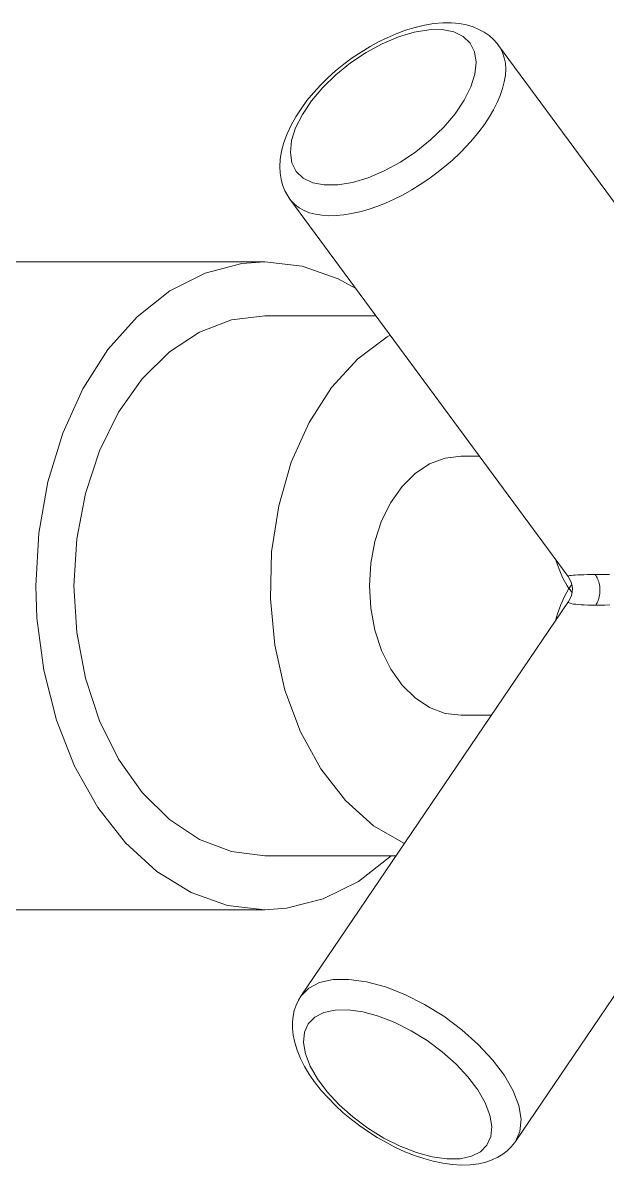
# Model space of a CAD drawing. Header units: inches. Extents: x 2 to 116, y 2 to 108.
# Drawn here: x 2.3421 to 2.3691, y 17.8626 to 17.9155 of the extents above; entities that cross this region are included whole.
import ezdxf

# ---------------------------------------------------------------- set-up
doc = ezdxf.new("R2010")
doc.units = ezdxf.units.IN
doc.header["$MEASUREMENT"] = 0
doc.layers.add('14 LOUÇAS - METAIS - BANCADAS', color=252, linetype='Continuous', lineweight=9)

# ---------------------------------------------------------------- blocks, each defined once
blk = doc.blocks.new('CUBA COZ. 02')
at = {"layer": '14 LOUÇAS - METAIS - BANCADAS', "ltscale": 3.5}
for p, q in [((-0.07426166134268897, 0.07492781852897679), (-0.09253547968660314, 0.08732443874760065)), ((-0.1075442704936904, 0.0870310444443021), (-0.1250210649611745, 0.07414980094017665)), ((-0.1005170661535431, 0.07883164471240889), (-0.1005157246474937, 0.07905053554759434)), ((-0.1005164103085008, 0.0786289357838541), (-0.1005170661535431, 0.07883164471240889)), ((-0.1005157246474937, 0.07905053554759434), (-0.1005126049069531, 0.07928530688377577)), ((-0.1001139179618349, 0.07880790915896796), (-0.1000376712654543, 0.07882421454087307)), ((-0.1000376712654543, 0.07882421454087307), (-0.09995923937253792, 0.07883631842150862)), ((-0.09995923937253792, 0.07883631842150862), (-0.09987910476343131, 0.07884386518890096)), ((-0.09987910476343131, 0.07884386518890096), (-0.0997977826150418, 0.07884649994775828)), ((-0.0997977826150418, 0.07884649994775828), (-0.09971668662160482, 0.07884405953382156)), ((-0.09971668662160482, 0.07884405953382156), (-0.09963674064715633, 0.07883682328247232)), ((-0.09963674064715633, 0.07883682328247232), (-0.09955844760224863, 0.0788251323597251)), ((-0.09955844760224863, 0.0788251323597251), (-0.09948231039766142, 0.07880932793068496)), ((-0.0991100221092438, 0.07930602457190616), (-0.0991047936713585, 0.07907132964965058)), ((-0.0991047936713585, 0.07907132964965058), (-0.09910221669224484, 0.07885244425870042)), ((-0.09910221669224484, 0.07885244425870042), (-0.09910250059124337, 0.07864966429951892)), ((-0.1005164970104033, 0.07843796037923312), (-0.1005164102996332, 0.07862893578931107)), ((-0.1005148879482931, 0.07826072409807239), (-0.1005164970104033, 0.07843796037923312)), ((-0.1005164103030438, 0.07862893578567309), (-0.1004702379043465, 0.07866056538568955)), ((-0.1004702379043465, 0.07866056538568955), (-0.1004196858452815, 0.07869061962037449)), ((-0.1004196858452815, 0.07869061962037449), (-0.1003651166208783, 0.07871883131474533)), ((-0.1003651166208783, 0.07871883131474533), (-0.1003068927254844, 0.07874493329154575)), ((-0.1003068927254844, 0.07874493329154575), (-0.100245376653902, 0.07876865837533842)), ((-0.100245376653902, 0.07876865837533842), (-0.1001809309011605, 0.07878973938977651)), ((-0.1001809309011605, 0.07878973938977651), (-0.1001139179618349, 0.07880790915896796)), ((-0.09948231039766142, 0.07880932793068496), (-0.09940883194394701, 0.0787897511600022)), ((-0.09940883194394701, 0.0787897511600022), (-0.09933851515143033, 0.07876674321323662)), ((-0.09933851515143033, 0.07876674321323662), (-0.09927301810034805, 0.07874113641082658)), ((-0.09927301810034805, 0.07874113641082658), (-0.09921153235950442, 0.07871287218222278)), ((-0.09921153235950442, 0.07871287218222278), (-0.0991545343758844, 0.0786822737413786)), ((-0.0991545343758844, 0.0786822737413786), (-0.09910250059692771, 0.07864966430088316)), ((-0.09910279988253023, 0.0784586857753311), (-0.09910565641030189, 0.078281384026468)), ((-0.09910250060011094, 0.0786496643031569), (-0.09910279988253023, 0.0784586857753311)), ((-0.1005117547315422, 0.07809779428407637), (-0.1005148879482931, 0.07826072409807239)), ((-0.1005072474433746, 0.07794974060243476), (-0.1005117547315422, 0.07809779428407637)), ((-0.100501493195452, 0.07781713323902295), (-0.1005072474433746, 0.07794974060243476)), ((-0.1004945947104261, 0.07770054100092239), (-0.100501493195452, 0.07781713323902295)), ((-0.09912802768053552, 0.07783726882144038), (-0.09913968019964159, 0.07772040461759389)), ((-0.09911840327640675, 0.07797010164222229), (-0.09912802768053552, 0.07783726882144038)), ((-0.09911090553691793, 0.07811833132291213), (-0.09911840327640675, 0.07797010164222229)), ((-0.09910565641030189, 0.078281384026468), (-0.09911090553691793, 0.07811833132291213)), ((-0.117901385000323, 0.0644900826596313), (-0.1004225879187288, 0.07737280218725573)), ((-0.1004866289240454, 0.07760052932098915), (-0.1004945947104261, 0.07770054100092239)), ((-0.100477645617957, 0.07751765818375134), (-0.1004866289240454, 0.07760052932098915)), ((-0.1004676660909354, 0.07745247995990212), (-0.100477645617957, 0.07751765818375134)), ((-0.1004566818744479, 0.07740553716848808), (-0.1004676660909354, 0.07745247995990212)), ((-0.1004446535018815, 0.07737736016406416), (-0.1004566818744479, 0.07740553716848808)), ((-0.1004315093409787, 0.07736846475654602), (-0.1004446535018815, 0.07737736016406416)), ((-0.1004247192263392, 0.07737123132847046), (-0.1004315093409787, 0.07736846475654602)), ((-0.1000000000010459, 0.07732346498141851), (-0.1003886246708134, 0.0771180451647524)), ((-0.100052080302703, 0.0775368295876433), (-0.1000596727105858, 0.07754128810120164)), ((-0.1000165186237609, 0.0775140910918708), (-0.100052080302703, 0.0775368295876433)), ((-0.09998076091073926, 0.07748826475472015), (-0.1000165186237609, 0.0775140910918708)), ((-0.1000000011804332, 0.07732346619968666), (-0.09987562891160451, 0.07739617426432233)), ((-0.09994514369486751, 0.07745971122039919), (-0.09998076091073926, 0.07748826475472015)), ((-0.09990999977821957, 0.07742885647940057), (-0.09994514369486751, 0.07745971122039919)), ((-0.09987562891228663, 0.07739617433617241), (-0.09990999977821957, 0.07742885647940057)), ((-0.09984152127026391, 0.07742954646755607), (-0.09987562891228663, 0.07739617433617241)), ((-0.09947626531220521, 0.07718621254389291), (-0.09987561854632077, 0.0773961744139342)), ((-0.09980642572713805, 0.077461226068408), (-0.09984152127026391, 0.07742954646755607)), ((-0.09977061782728924, 0.07749071796615681), (-0.09980642572713805, 0.077461226068408)), ((-0.09973442402383625, 0.07751757322148478), (-0.09977061782728924, 0.07749071796615681)), ((-0.09969818920217222, 0.0775414065028599), (-0.09973442402383625, 0.07751757322148478)), ((-0.09967439848514914, 0.07755532969122214), (-0.09969818920217222, 0.0775414065028599)), ((-0.09927405101097975, 0.07739510536111993), (-0.08099838683233429, 0.0649972329620141)), ((-0.0992657817480449, 0.07739001411528079), (-0.0992718542061084, 0.07739361510493836)), ((-0.0992499460514864, 0.0773857869726271), (-0.0992657817480449, 0.07739001411528079)), ((-0.0992267194114902, 0.07739521559096829), (-0.0992499460514864, 0.0773857869726271)), ((-0.09920549359344477, 0.07742388011547519), (-0.0992267194114902, 0.07739521559096829)), ((-0.09918619987524835, 0.07747126679396388), (-0.09920549359344477, 0.07742388011547519)), ((-0.099168800393727, 0.07753684640556457), (-0.09918619987524835, 0.07747126679396388)), ((-0.0991532870239098, 0.07762007667406579), (-0.099168800393727, 0.07753684640556457)), ((-0.09913968019964159, 0.07772040461759389), (-0.0991532870239098, 0.07762007667406579)), ((-0.1011438570562859, 0.07681381654992947), (-0.1012039517063386, 0.07679510123625732)), ((-0.1007703980264978, 0.07694843452827627), (-0.1011438570562859, 0.07681381654992947)), ((-0.1003886246708134, 0.0771180451647524), (-0.1007703980264978, 0.07694843452827627)), ((-0.09908493713646749, 0.0770138712532571), (-0.09947626531220521, 0.07718621254389291)), ((-0.09870318710636639, 0.07687820963201375), (-0.09908493713646749, 0.0770138712532571)), ((-0.09838532059302452, 0.07679053165747973), (-0.09870318710636639, 0.07687820963201375)), ((-0.07592846703528267, 0.0750869928483553), (-0.07529631607189913, 0.07519232674985687)), ((-0.07529631607189913, 0.07519232674985687), (-0.07473507364511534, 0.0751387557952512)), ((-0.07473507364511534, 0.0751387557952512), (-0.07426179282197154, 0.07492790771129876)), ((-0.0773270933166259, 0.07441714354399664), (-0.07661231894826415, 0.07482595460805896)), ((-0.07661231894826415, 0.07482595460805896), (-0.07592846703528267, 0.0750869928483553)), ((-0.07426179282197154, 0.07492790771129876), (-0.07426166134268897, 0.07492781852897679)), ((-0.0742081165133186, 0.07489032029343434), (-0.07426166134268897, 0.07492781852897679)), ((-0.07402034396841373, 0.07473828558295281), (-0.0742081165133186, 0.07489032029343434)), ((-0.07382975907603395, 0.07454364084560439), (-0.07402034396841373, 0.07473828558295281)), ((-0.1251042334922658, 0.07408552083688846), (-0.1252991543522057, 0.07390833106546779)), ((-0.1250209857148548, 0.0741498593461074), (-0.1251042334922658, 0.07408552083688846)), ((-0.1250210688447169, 0.07414979807799682), (-0.1249051249567401, 0.07422751939202499)), ((-0.1249051249567401, 0.07422751939202499), (-0.1246886282604009, 0.07433749938036271)), ((-0.1246886282604009, 0.07433749938036271), (-0.1244522335493912, 0.07441654445756285)), ((-0.1244522335493912, 0.07441654445756285), (-0.1241973982760101, 0.07446416728453187)), ((-0.1241973982760101, 0.07446416728453187), (-0.1239256935843969, 0.07448007425091419)), ((-0.1239256935843969, 0.07448007425091419), (-0.1236387946244122, 0.07446416728453187)), ((-0.1236387946244122, 0.07446416728453187), (-0.1233384702234162, 0.07441654445756285)), ((-0.1233384702234162, 0.07441654445756285), (-0.1230265719811996, 0.07433749938036271)), ((-0.1230265719811996, 0.07433749938036271), (-0.1227050228542339, 0.07422751939202499)), ((-0.1227050228542339, 0.07422751939202499), (-0.1223758052999528, 0.07408728255632013)), ((-0.1223758052999528, 0.07408728255632013), (-0.1220409490535985, 0.07391765347938417)), ((-0.07805107208332629, 0.073872981173281), (-0.0773270933166259, 0.07441714354399664)), ((-0.07367306103265037, 0.07434164611004235), (-0.07382975907603395, 0.07454364084560439)), ((-0.0735323826752392, 0.07411256189016058), (-0.07367306103265037, 0.07434164611004235)), ((-0.073409627409319, 0.07385338900394345), (-0.0735323826752392, 0.07411256189016058)), ((-0.1254735648535643, 0.07370958222281843), (-0.1256281059067987, 0.07348829253896838)), ((-0.1252991543522057, 0.07390833106546779), (-0.1254735648535643, 0.07370958222281843)), ((-0.1220409490535985, 0.07391765347938417), (-0.1217025186156206, 0.07371967798098922)), ((-0.1217025186156206, 0.07371967798098922), (-0.1213626005221613, 0.0734945766457713)), ((-0.09399949983003353, 0.07241033508080363), (-0.09399949983003353, 0.07381694744208289)), ((-0.07876225751965649, 0.07321000159390678), (-0.07805107208332629, 0.073872981173281)), ((-0.07606014282055185, 0.07352594175063132), (-0.07665578291880593, 0.07318530261045453)), ((-0.07549027695085897, 0.07374343422907259), (-0.07606014282055185, 0.07352594175063132)), ((-0.0749635003955973, 0.07383117164772557), (-0.07549027695085897, 0.07374343422907259)), ((-0.07449581899345503, 0.07378648814892586), (-0.0749635003955973, 0.07383117164772557)), ((-0.07410144300729371, 0.0736107414181788), (-0.07449581899345503, 0.07378648814892586)), ((-0.07379235531652739, 0.07330927138309562), (-0.07410144300729371, 0.0736107414181788)), ((-0.07330780816619153, 0.07356129274512568), (-0.073409627409319, 0.07385338900394345)), ((-0.07323101873885207, 0.07323519362989828), (-0.07330780816619153, 0.07356129274512568)), ((-0.1257626318670191, 0.07324265797160479), (-0.1258761018680161, 0.07297020408259414)), ((-0.1256281059067987, 0.07348829253896838), (-0.1257626318670191, 0.07324265797160479)), ((-0.124718362141266, 0.07303627077089914), (-0.125120055853813, 0.07283456760660556)), ((-0.1242387370766664, 0.07310955126513363), (-0.124718362141266, 0.07303627077089914)), ((-0.1236957538244496, 0.07305218249894097), (-0.1242387370766664, 0.07310955126513363)), ((-0.1231059106560224, 0.0728659075930409), (-0.1236957538244496, 0.07305218249894097)), ((-0.1213626005221613, 0.0734945766457713), (-0.1210232904813893, 0.0732437372989807)), ((-0.1210232904813893, 0.0732437372989807), (-0.1206866804523088, 0.07296870644768205)), ((-0.1060005001700119, 0.07326161085347849), (-0.1060005001700119, 0.07241033508080363)), ((-0.07943904061630747, 0.07244834910534337), (-0.07876225751965649, 0.07321000159390678)), ((-0.07665578291880593, 0.07318530261045453), (-0.0772590990225126, 0.07273186695738332)), ((-0.07357794747690605, 0.07289123813779952), (-0.07379235531652739, 0.07330927138309562)), ((-0.07318043007626329, 0.07283799886954512), (-0.07323101873885207, 0.07323519362989828)), ((-0.1259664438523487, 0.07266819795086121), (-0.126030544700825, 0.07233451954971315)), ((-0.1258761018680161, 0.07297020408259414), (-0.1259664438523487, 0.07266819795086121)), ((-0.1254316129538893, 0.07251057042140019), (-0.1256435669372422, 0.07207412370553357)), ((-0.125120055853813, 0.07283456760660556), (-0.1254316129538893, 0.07251057042140019)), ((-0.1224871296576566, 0.07255638641618134), (-0.1231059106560224, 0.0728659075930409)), ((-0.1218582121764484, 0.07213302361287788), (-0.1224871296576566, 0.07255638641618134)), ((-0.1206866804523088, 0.07296870644768205), (-0.1203548457478973, 0.07267117974924986)), ((-0.1203548457478973, 0.07267117974924986), (-0.1200298322391973, 0.07235299155445318)), ((-0.0772590990225126, 0.07273186695738332), (-0.07785175967728719, 0.07217941220324064)), ((-0.07346473411439547, 0.07236934337970524), (-0.07357794747690605, 0.07289123813779952)), ((-0.07316943029263712, 0.07242249070986873), (-0.07318043007626329, 0.07283799886954512)), ((-0.126064629279881, 0.0719689999473303), (-0.1260652075707185, 0.07157464434976646)), ((-0.126030544700825, 0.07233451954971315), (-0.126064629279881, 0.0719689999473303)), ((-0.1256435669372422, 0.07207412370553357), (-0.1257494776887143, 0.0715384886711945)), ((-0.1212382675516892, 0.07160868284745447), (-0.1218582121764484, 0.07213302361287788)), ((-0.1200298322391973, 0.07235299155445318), (-0.1197136437428981, 0.07201610359925326)), ((-0.1197136437428981, 0.07201610359925326), (-0.1194082296660781, 0.07166259290988819)), ((-0.1060005001700119, 0.07241033508080363), (-0.1059093390899761, 0.07167354684406746)), ((-0.09409066092212015, 0.07167354679540949), (-0.09399949983003353, 0.07241033503123617)), ((-0.08006085766169235, 0.07161116613224294), (-0.07943904061630747, 0.07244834910534337)), ((-0.07785175967728719, 0.07217941220324064), (-0.07841575718953209, 0.07154472440652171)), ((-0.07345615516010184, 0.07175944461596373), (-0.07346473411439547, 0.07236934337970524)), ((-0.07325687037632633, 0.07156328610790297), (-0.07319591183090779, 0.07199605833420719)), ((-0.07319591183090779, 0.07199605833420719), (-0.07316943029263712, 0.07242249070986873)), ((-0.1260652075707185, 0.07157464434976646), (-0.1260302620050879, 0.07115761177601598)), ((-0.1257494776887143, 0.0715384886711945), (-0.1257461271641205, 0.0709199403177081)), ((-0.1206461324870816, 0.07099929594869536), (-0.1212382675516892, 0.07160868284745447)), ((-0.1194082296660781, 0.07166259290988819), (-0.1191154729879145, 0.07129463899764232)), ((-0.1059093390899761, 0.07167354684406746), (-0.1056386257334907, 0.07095914554565752)), ((-0.09436137429065639, 0.07095914549881854), (-0.09409066092212015, 0.07167354679540949)), ((-0.08060881505934958, 0.070723890055433), (-0.08006085766169235, 0.07161116613224294)), ((-0.07841575718953209, 0.07154472440652171), (-0.07893395478004095, 0.07084708823413166)), ((-0.07355247128089104, 0.07108007331180488), (-0.07345615516010184, 0.07175944461596373)), ((-0.07334941825070018, 0.07112698801756778), (-0.07325687037632633, 0.07156328610790297)), ((-0.1260302620050879, 0.07115761177601598), (-0.125959838562494, 0.07072552788940811)), ((-0.1257461271641205, 0.0709199403177081), (-0.125633617167523, 0.070237272923805)), ((-0.1200997987068604, 0.07032337882856154), (-0.1206461324870816, 0.07099929594869536)), ((-0.1191154729879145, 0.07129463899764232), (-0.1188371786508924, 0.07091451042060726)), ((-0.1188371786508924, 0.07091451042060726), (-0.1185750624322282, 0.07052455079747233)), ((-0.1056386257334907, 0.07095914554565752), (-0.1051965855883736, 0.07028883790599139)), ((-0.09480341444668738, 0.07028883786279039), (-0.09436137429065639, 0.07095914549881854)), ((-0.07375075596041825, 0.07035187182100344), (-0.07355247128089104, 0.07108007331180488)), ((-0.07347108494241184, 0.07068912979048037), (-0.07334941825070018, 0.07112698801756778)), ((-0.125959838562494, 0.07072552788940811), (-0.1258556269910969, 0.07028537873884488)), ((-0.1185750624322282, 0.07052455079747233), (-0.1183307403653089, 0.07012716435929178)), ((-0.0810662634014534, 0.06981348030967638), (-0.08060881505934958, 0.070723890055433)), ((-0.07893395478004095, 0.07084708823413166), (-0.0793906072772188, 0.07010770100851005)), ((-0.07404498441883334, 0.06959696617695954), (-0.07375075596041825, 0.07035187182100344)), ((-0.07361979971915389, 0.07025136992842818), (-0.07347108494241184, 0.07068912979048037)), ((-0.1258556269910969, 0.07028537873884488), (-0.1257200661323168, 0.06984246357069424)), ((-0.1257200661323168, 0.06984246357069424), (-0.1255556652115501, 0.06940050695493483)), ((-0.125633617167523, 0.070237272923805), (-0.1254153662580393, 0.06951122899317852)), ((-0.1196158662860398, 0.06960146888741292), (-0.1200997987068604, 0.07032337882856154)), ((-0.1183307403653089, 0.07012716435929178), (-0.1181057187768602, 0.06972480112608537)), ((-0.1051965855883736, 0.07028883790599139), (-0.1045966498211328, 0.06968299088430285)), ((-0.09540335022393265, 0.06968299084610408), (-0.09480341444668738, 0.07028883786279039)), ((-0.0793906072772188, 0.07010770100851005), (-0.07977183952652922, 0.06934902863622483)), ((-0.07379378922837532, 0.06981532007102942), (-0.07361979971915389, 0.07025136992842818)), ((-0.1255556652115501, 0.06940050695493483), (-0.1253767216164761, 0.06898801020406609)), ((-0.1254153662580393, 0.06951122899317852), (-0.1250980058791811, 0.06876386900239595)), ((-0.1192090392664795, 0.068855500992413), (-0.1196158662860398, 0.06960146888741292)), ((-0.1181057187768602, 0.06972480112608537), (-0.117901385000323, 0.06931994180013135)), ((-0.117901385000323, 0.06931994180013135), (-0.1177189988206919, 0.06891508247417732)), ((-0.1045966498211328, 0.06968299088430285), (-0.1038570471762341, 0.06916001283525475)), ((-0.09614295287769892, 0.06916001280296769), (-0.09540335022393265, 0.06968299084610408)), ((-0.08806213969933196, 0.06978915219679038), (-0.08888711434292418, 0.06836314483598471)), ((-0.08749999999986358, 0.06332365926346029), (-0.08750000000031832, 0.06940780702689153)), ((-0.08141930335159486, 0.06890759923362566), (-0.0810662634014534, 0.06981348030967638)), ((-0.07977183952652922, 0.06934902863622483), (-0.08006606797880522, 0.06859412299309042)), ((-0.07442621667360072, 0.06883829380512907), (-0.07404498441883334, 0.06959696617695954)), ((-0.07421141673626153, 0.06895511990569503), (-0.07399147831597475, 0.0693826504275421)), ((-0.07399147831597475, 0.0693826504275421), (-0.07379378922837532, 0.06981532007102942)), ((-0.1253767216164761, 0.06898801020406609), (-0.1253301252297661, 0.06888897321641707)), ((-0.1253301252297661, 0.06888897321641707), (-0.1251999580595111, 0.06862677940443973)), ((-0.1188916788812548, 0.06810814100072093), (-0.1192090392664795, 0.068855500992413)), ((-0.1177189988206919, 0.06891508247417732), (-0.1175596847099314, 0.06851271924051616)), ((-0.1115273673435695, 0.06899166294624592), (-0.1116070746297737, 0.06912929408508717)), ((-0.1105127851035377, 0.06762817476737837), (-0.1115273673435695, 0.06899166294624592)), ((-0.1038570471762341, 0.06916001283525475), (-0.1030002501051968, 0.06873579418197551)), ((-0.09699974995555749, 0.0687357941569644), (-0.09614295287769892, 0.06916001280296769)), ((-0.08748987443368605, 0.06917587073894538), (-0.08631051576821847, 0.06765944186054185)), ((-0.08165720796955611, 0.06803377156620627), (-0.08141930335159486, 0.06890759923362566)), ((-0.07488286917555342, 0.06809890658132645), (-0.07442621667360072, 0.06883829380512907)), ((-0.07445223223498942, 0.06853457307261124), (-0.07421141673626153, 0.06895511990569503)), ((-0.1251999580595111, 0.06862677940443973), (-0.1249672525971164, 0.06820093899523272)), ((-0.1250980058791811, 0.06876386900239595), (-0.1246911788653051, 0.06801790110648653)), ((-0.1175596847099314, 0.06851271924051616), (-0.117424424892306, 0.06811533280233562)), ((-0.1124999999997272, 0.06847116486414961), (-0.1125000000001819, 0.06332365926346029)), ((-0.1030002501051968, 0.06873579418197551), (-0.1020522919538962, 0.06842322459351635)), ((-0.1020522919538962, 0.06842322459351635), (-0.1010419759502383, 0.0682318013391523)), ((-0.09895802411870136, 0.0682318013305121), (-0.09794770811208764, 0.0684232245766907)), ((-0.09794770811208764, 0.0684232245766907), (-0.09699974995555749, 0.0687357941569644)), ((-0.08888711434292418, 0.06836314483598471), (-0.0900497483912659, 0.06706009855543016)), ((-0.08006606797880522, 0.06859412299309042), (-0.08026435265173859, 0.06786592150456272)), ((-0.07471260499187338, 0.068122925010357), (-0.07445223223498942, 0.06853457307261124)), ((-0.1249672525971164, 0.06820093899523272), (-0.1247128169297866, 0.06778355763890431)), ((-0.1247128169297866, 0.06778355763890431), (-0.1244386725256845, 0.06737726129904331)), ((-0.1246911788653051, 0.06801790110648653), (-0.1242072464492594, 0.06729599116260943)), ((-0.11867342796495, 0.06738209706782072), (-0.1188916788812548, 0.06810814100072093)), ((-0.117424424892306, 0.06811533280233562), (-0.1173140532896468, 0.06772537317965543)), ((-0.1173140532896468, 0.06772537317965543), (-0.1172292503795234, 0.06734524460216562)), ((-0.1010419759502383, 0.0682318013391523), (-0.100000000035152, 0.06816734071708197)), ((-0.100000000035152, 0.06816734071708197), (-0.09895802411870136, 0.0682318013305121)), ((-0.08177274864419815, 0.06721854811758021), (-0.08165720796955611, 0.06803377156620627)), ((-0.08026435265173859, 0.06786592150456272), (-0.0803606687654792, 0.06718655020495135)), ((-0.07540106676970026, 0.06740127041302912), (-0.07488286917555342, 0.06809890658132645)), ((-0.07528695897303805, 0.06733424490676043), (-0.07499125807021301, 0.0677221448927412)), ((-0.07499125807021301, 0.0677221448927412), (-0.07471260499187338, 0.068122925010357)), ((-0.1244386725256845, 0.06737726129904331), (-0.124146378424939, 0.06698392553334998)), ((-0.1242072464492594, 0.06729599116260943), (-0.1236609126726762, 0.06662007403883763)), ((-0.1185609179610765, 0.06669942967073439), (-0.11867342796495, 0.06738209706782072)), ((-0.1172292503795234, 0.06734524460216562), (-0.1171705389999715, 0.06697729068991976)), ((-0.1142066489110221, 0.0667274165048184), (-0.1137643361767005, 0.0675392879006722)), ((-0.1091787772104453, 0.06640997936256099), (-0.1105127851035377, 0.06762817476737837)), ((-0.08631051576821847, 0.06765944186054185), (-0.08549560159076464, 0.06602758481585624)), ((-0.08176241473029222, 0.0664866990405244), (-0.08177274864419815, 0.06721854811758021)), ((-0.0803606687654792, 0.06718655020495135), (-0.080352089804137, 0.06657665144621205)), ((-0.07596506428444627, 0.06676658262085766), (-0.07540106676970026, 0.06740127041302912)), ((-0.07559852691974811, 0.06696128033763671), (-0.07528695897303805, 0.06733424490676043)), ((-0.124146378424939, 0.06698392553334998), (-0.1238374357146768, 0.0666054418220483)), ((-0.1185575674292068, 0.06608088131224577), (-0.1185609179610765, 0.06669942967073439)), ((-0.1171705389999715, 0.06697729068991976), (-0.1171382811264721, 0.06662378000055469)), ((-0.1148003333353245, 0.06504849739576457), (-0.1142066489110221, 0.0667274165048184)), ((-0.0900497483912659, 0.06706009855543016), (-0.09151471579730242, 0.06591960575724443)), ((-0.0765577249405851, 0.06621412787308145), (-0.07596506428444627, 0.06676658262085766)), ((-0.07592483754365276, 0.06660536826166208), (-0.07559852691974811, 0.06696128033763671)), ((-0.1238374357146768, 0.0666054418220483), (-0.1235132903793783, 0.06624372119358668)), ((-0.1236609126726762, 0.06662007403883763), (-0.1230687776105697, 0.0660106871350763)), ((-0.1235132903793783, 0.06624372119358668), (-0.1231753246829612, 0.06590069717503866)), ((-0.1171326756391409, 0.06628689204535476), (-0.1171537570980945, 0.06596870385055809)), ((-0.1171382811264721, 0.06662378000055469), (-0.1171326756391409, 0.06628689204535476)), ((-0.1075658768181711, 0.06537409098245917), (-0.1091787772104453, 0.06640997936256099)), ((-0.08162652021883332, 0.06586046119809907), (-0.08176241473029222, 0.0664866990405244)), ((-0.080352089804137, 0.06657665144621205), (-0.0802388764348052, 0.06605475669448424)), ((-0.07716104104429178, 0.06576069222683145), (-0.0765577249405851, 0.06621412787308145)), ((-0.07661733509689839, 0.06595381577426451), (-0.07626480885528508, 0.06626873604272987)), ((-0.07626480885528508, 0.06626873604272987), (-0.07592483754365276, 0.06660536826166208)), ((-0.1231753246829612, 0.06590069717503866), (-0.122824843452463, 0.06557833859915263)), ((-0.1230687776105697, 0.0660106871350763), (-0.1224488329869473, 0.06548634636328643)), ((-0.1186634781734028, 0.06554524627154024), (-0.1185575674292068, 0.06608088131224577)), ((-0.1172013955288094, 0.06567117715212589), (-0.1172752972247508, 0.06539614630128199)), ((-0.1171537570980945, 0.06596870385055809), (-0.1172013955288094, 0.06567117715212589)), ((-0.09151471579730242, 0.06591960575724443), (-0.09323750426824517, 0.06497631973661555)), ((-0.08549560159076464, 0.06602758481585624), (-0.08506682672737043, 0.06432374326459467)), ((-0.08136919419553124, 0.0653588625100383), (-0.08162652021883332, 0.06586046119809907)), ((-0.0802388764348052, 0.06605475669448424), (-0.08002446858859003, 0.06563672345691884)), ((-0.08002446858859003, 0.06563672345691884), (-0.07971538093920572, 0.06533525346185343)), ((-0.07775668114140899, 0.06542005309484011), (-0.07716104104429178, 0.06576069222683145)), ((-0.07735419128357535, 0.06540085835149512), (-0.0769811034713257, 0.06566340131712423)), ((-0.0769811034713257, 0.06566340131712423), (-0.07661733509689839, 0.06595381577426451)), ((-0.122824843452463, 0.06557833859915263), (-0.1224630621113647, 0.06527867948716448)), ((-0.1224630621113647, 0.06527867948716448), (-0.122091109347366, 0.06500387445157685)), ((-0.1224488329869473, 0.06548634636328643), (-0.1218199155057391, 0.06506298355270701)), ((-0.1218199155057391, 0.06506298355270701), (-0.1212011345060091, 0.06475346236811674)), ((-0.119186989243417, 0.06478480235546158), (-0.1188754321497072, 0.06510879954839766)), ((-0.1188754321497072, 0.06510879954839766), (-0.1186634781734028, 0.06554524627154024)), ((-0.1173750065570403, 0.06514530695403664), (-0.117499908785021, 0.06492020561927347)), ((-0.1172752972247508, 0.06539614630128199), (-0.1173750065570403, 0.06514530695403664)), ((-0.1057230910892031, 0.0645519845702438), (-0.1075658768181711, 0.06537409098245917)), ((-0.08099825538147343, 0.06499714379879151), (-0.08136919419553124, 0.0653588625100383)), ((-0.07971538093920572, 0.06533525346185343), (-0.07932100495827399, 0.06515950672292092)), ((-0.07932100495827399, 0.06515950672292092), (-0.0788533235606792, 0.06511482321502626)), ((-0.0788533235606792, 0.06511482321502626), (-0.07832654700882813, 0.0652025606245843)), ((-0.07832654700882813, 0.0652025606245843), (-0.07775668114140899, 0.06542005309484011)), ((-0.07811334060693298, 0.06497618813909867), (-0.07773337066419117, 0.0651702711179496)), ((-0.07773337066419117, 0.0651702711179496), (-0.07735419128357535, 0.06540085835149512)), ((-0.122091109347366, 0.06500387445157685), (-0.1217100702838252, 0.06475628879024953)), ((-0.1217100702838252, 0.06475628879024953), (-0.1213211209189922, 0.06453862767239116)), ((-0.1213211209189922, 0.06453862767239116), (-0.120925843412806, 0.06435408447759983)), ((-0.1212011345060091, 0.06475346236811674), (-0.1206112913350808, 0.06456718745357648)), ((-0.1206112913350808, 0.06456718745357648), (-0.120068308079226, 0.06450981867874361)), ((-0.120068308079226, 0.06450981867874361), (-0.1195886830098516, 0.06458309916433791)), ((-0.1195886830098516, 0.06458309916433791), (-0.119186989243417, 0.06478480235546158)), ((-0.117822061096831, 0.06455260104348781), (-0.1179013811167806, 0.06449008552181112)), ((-0.117649233844304, 0.06472223012087852), (-0.117822061096831, 0.06455260104348781)), ((-0.117499908785021, 0.06492020561927347), (-0.117649233844304, 0.06472223012087852)), ((-0.1150000000002365, 0.06332365926255079), (-0.1148003333353245, 0.06504849739576457)), ((-0.1037064121348976, 0.06396863941381525), (-0.1057230910892031, 0.0645519845702438)), ((-0.09323750426824517, 0.06497631973661555), (-0.09516576774854002, 0.06425890176251414)), ((-0.080998202004821, 0.06499710759226218), (-0.08080352745423625, 0.0648792881506779)), ((-0.08080352745423625, 0.0648792881506779), (-0.08057361667488294, 0.06477226621791488)), ((-0.08057361667488294, 0.06477226621791488), (-0.08033021609026036, 0.06469077125939293)), ((-0.08033021609026036, 0.06469077125939293), (-0.08007179691276178, 0.06463498462198913)), ((-0.08007179691276178, 0.06463498462198913), (-0.07979627733675443, 0.06460617022003134)), ((-0.07979627733675443, 0.06460617022003134), (-0.0795012549144758, 0.06460676301594503)), ((-0.0795012549144758, 0.06460676301594503), (-0.07918462024167638, 0.06464032428539213)), ((-0.07918462024167638, 0.06464032428539213), (-0.07884570840064953, 0.06471105038872338)), ((-0.07884570840064953, 0.06471105038872338), (-0.07848672259501654, 0.0648225478716995)), ((-0.07848672259501654, 0.0648225478716995), (-0.07811334060693298, 0.06497618813909867)), ((-0.120925843412806, 0.06435408447759983), (-0.1205268408034499, 0.06420641350041478)), ((-0.1205268408034499, 0.06420641350041478), (-0.1201286727723527, 0.06409967386889548)), ((-0.1201286727723527, 0.06409967386889548), (-0.1197386545318295, 0.06403724866322591)), ((-0.1197386545318295, 0.06403724866322591), (-0.1194101136802601, 0.0640198325440906)), ((-0.1194101136802601, 0.0640198325440906), (-0.1191044891561432, 0.06403542033876874)), ((-0.1191044891561432, 0.06403542033876874), (-0.1188215817887794, 0.06408024957681846)), ((-0.1188215817887794, 0.06408024957681846), (-0.1185598640327044, 0.06415115956087902)), ((-0.1185598640327044, 0.06415115956087902), (-0.1182915868553209, 0.06425789321656339)), ((-0.1182915868553209, 0.06425789321656339), (-0.1180491575223641, 0.06438976969366195)), ((-0.1180491575223641, 0.06438976969366195), (-0.1179015425730086, 0.06448996653125505)), ((-0.09516576774854002, 0.06425890176251414), (-0.09724091692828551, 0.0637891502169623)), ((-0.08506682672737043, 0.06432374326459467), (-0.084999999999809, 0.06332365926255079)), ((-0.1015771157242398, 0.0636417801601965), (-0.1037064121348976, 0.06396863941381525)), ((-0.09939989945064553, 0.063581338262793), (-0.1015771157242398, 0.0636417801601965)), ((-0.09724091692828551, 0.0637891502169623), (-0.09939989945064553, 0.063581338262793)), ((-0.1150000000002365, 0.06332365926255079), (-0.1150000000002365, 0.03645360157770483)), ((-0.1149240197205472, 0.06225744273024247), (-0.1150000000002365, 0.06332365926255079)), ((-0.1125000000001819, 0.06332365926346029), (-0.1123100969143707, 0.0617888117194525)), ((-0.08768990311114067, 0.0617888116166796), (-0.08749999999986358, 0.06332365915932314)), ((-0.084999999999809, 0.06332365926255079), (-0.08519966666449363, 0.06159882112979176)), ((-0.084999999999809, 0.05118296537057176), (-0.084999999999809, 0.06332365926255079)), ((-0.1144801576465397, 0.06055553403621161), (-0.1149240197205472, 0.06225744273024247)), ((-0.1123100969143707, 0.0617888117194525), (-0.111746157765765, 0.06030059974136748)), ((-0.08825384228475741, 0.06030059964314205), (-0.08768990311114067, 0.0617888116166796)), ((-0.08519966666449363, 0.06159882112979176), (-0.08579335108902342, 0.05991990202028319)), ((-0.1136508016013522, 0.05892731898620696), (-0.1144801576465397, 0.06055553403621161)), ((-0.111746157765765, 0.06030059974136748), (-0.1108253175600566, 0.05890424189601617)), ((-0.08917468251388527, 0.05890424180552145), (-0.08825384228475741, 0.06030059964314205)), ((-0.08579335108902342, 0.05991990202028319), (-0.08676524807447095, 0.05833159849180447)), ((-0.1124580308855911, 0.05741614428325192), (-0.1136508016013522, 0.05892731898620696)), ((-0.1108253175600566, 0.05890424189601617), (-0.1095755555604683, 0.05764216581019355)), ((-0.09042444453439202, 0.05764216573015801), (-0.08917468251388527, 0.05890424180552145)), ((-0.08676524807447095, 0.05833159849180447), (-0.08808948356340807, 0.05687619471382277)), ((-0.1109335997061862, 0.05606224075518185), (-0.1124580308855911, 0.05741614428325192)), ((-0.1095755555604683, 0.05764216581019355), (-0.1080348451528153, 0.05655271902651293)), ((-0.09196515496023494, 0.05655271895921032), (-0.09042444453439202, 0.05764216573015801)), ((-0.08808948356340807, 0.05687619471382277), (-0.08973080346504503, 0.05559243676771075)), ((-0.1080348451528153, 0.05655271902651293), (-0.1062500000430191, 0.05566900383428219)), ((-0.09375000008503775, 0.05566900378198625), (-0.09196515496023494, 0.05655271895921032)), ((-0.1091180918081136, 0.05490165232276922), (-0.1109335997061862, 0.05606224075518185)), ((-0.1062500000430191, 0.05566900383428219), (-0.1042752518458201, 0.05501787147204595)), ((-0.09572474829292332, 0.05501787143612091), (-0.09375000008503775, 0.05566900378198625)), ((-0.08973080346504503, 0.05559243676771075), (-0.09164551219623718, 0.05451450114333056)), ((-0.1042752518458201, 0.05501787147204595), (-0.1021706022856961, 0.05461910626718236)), ((-0.09782939785986855, 0.05461910624899247), (-0.09572474829292332, 0.05501787143612091)), ((-0.1070598400460767, 0.05396527642869842), (-0.1091180918081136, 0.05490165232276922)), ((-0.1021706022856961, 0.05461910626718236), (-0.1000000000738055, 0.05448482449810399)), ((-0.1000000000738055, 0.05448482449810399), (-0.09782939785986855, 0.05461910624899247)), ((-0.09164551219623718, 0.05451450114333056), (-0.09378263595658609, 0.05367108488189842)), ((-0.104813639655049, 0.05327804147964343), (-0.1070598400460767, 0.05396527642869842)), ((-0.09378263595658609, 0.05367108488189842), (-0.09608527976251935, 0.0530846415981614)), ((-0.1024392894805715, 0.05285824319753374), (-0.104813639655049, 0.05327804147964343)), ((-0.09608527976251935, 0.0530846415981614), (-0.0984921421195395, 0.0527707837154594)), ((-0.09999999999990905, 0.05271705754466893), (-0.1024392894805715, 0.05285824319753374)), ((-0.0984921421195395, 0.0527707837154594), (-0.09999999999990905, 0.05271705754466893))]:
    blk.add_line(p, q, dxfattribs=at)
blk.add_arc((-0.09983243508031592, 0.07655964562309236), 0.001008135620863465, 55.83439362002267, 126.0489692431289, dxfattribs=at)

msp = doc.modelspace()

# ---------------------------------------------------------------- block references
at = {"layer": '14 LOUÇAS - METAIS - BANCADAS', "rotation": 269.9999999999994}
msp.add_blockref('CUBA COZ. 02', (2.289962332160442, 17.78946865309332), dxfattribs=at)

doc.saveas('drawing.dxf')
